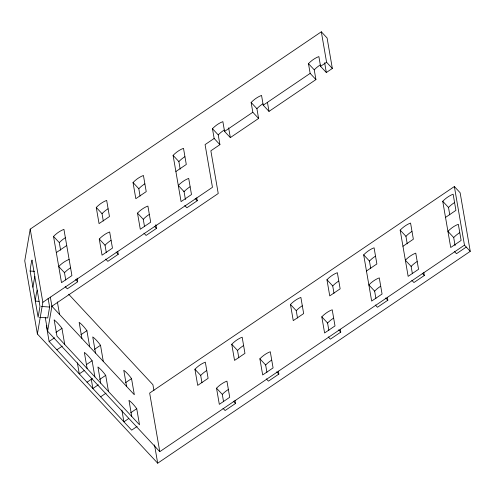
<?xml version="1.0" encoding="UTF-8"?>
<svg xmlns="http://www.w3.org/2000/svg" width="495" height="495" viewBox="0 0 495 495"><rect width="100%" height="100%" fill="white"/><g stroke="black" fill="none" stroke-linecap="round" stroke-linejoin="round"><path stroke-width="0.74" d="M159.78 451.669L47.613 331.198L51.913 306.244L218.233 193.508L210.858 150.802L219.922 144.658L214.149 138.458L212.46 128.694A16.261 7.926 -43 0 1 222.868 121.64L224.557 131.404L230.33 137.604L258.594 118.447L252.821 112.247L251.132 102.484A16.261 7.932 -43 0 1 261.546 95.424L263.229 105.194L269.002 111.394L315.928 79.584L310.155 73.384L308.465 63.626A16.261 7.926 -42.9 0 1 318.873 56.572L320.562 66.33L326.335 72.53L332.337 68.459L327.096 38.004L321.323 31.804L30.207 229.123L24.75 260.828L37.385 333.983L157.695 463.196L470.25 251.342L460.127 192.734L454.354 186.535L149.657 393.061L159.78 451.669L464.477 245.143L454.354 186.535M32.918 287.168L34.792 276.284M37.385 333.983L42.848 302.278L30.207 229.123M48.102 298.238L49.618 307.042L47.749 317.92L39.594 317.351M332.337 68.459L326.582 62.252L321.323 31.804M214.149 138.458L205.079 144.608L212.454 187.314L42.848 302.278M224.557 131.404L252.821 112.247M263.229 105.194L310.155 73.384M320.562 66.33L326.582 62.252M56.312 252.568L66.726 245.514M175.886 171.524L186.293 164.464L183.503 148.327A16.261 7.932 -43 0 0 173.089 155.374L181.077 201.601L191.485 194.541L188.7 178.404A16.261 7.926 -43 0 0 178.293 185.458L184.066 191.658A16.261 7.932 -43 0 1 190.031 186.801M77.059 278.122L77.69 281.791L67.283 288.845L65.185 286.586M117.723 251.38L118.231 254.312L107.817 261.366L105.72 259.114M155.832 224.724L156.463 228.393L146.056 235.447L143.958 233.195M196.75 197.808L197.258 200.741L186.85 207.801L184.753 205.543M55.898 332.448L61.943 328.352A16.261 4.313 55.9 0 0 54.178 320.005M137.103 426.461L131.664 430.149L49.11 341.482L54.555 337.794M56.869 349.817L62.314 346.129M80.864 334.762L86.91 330.666A16.261 4.306 55.9 0 0 79.151 322.332L81.941 338.475M94.458 349.371L100.51 345.275L103.294 361.412M86.662 364.431L92.101 360.744A16.261 4.306 55.9 0 0 84.348 352.409L87.132 368.552M84.113 370.6L79.274 373.88L77.375 362.872M87.033 382.214L92.472 378.526M99.656 379.448L105.701 375.352A16.261 4.313 55.9 0 0 97.942 367.012L100.733 383.161M98.313 384.801L92.874 388.488L91.222 378.947M100.633 396.817L106.072 393.129M125.495 382.703L131.54 378.607A16.267 4.313 55.9 0 0 123.781 370.266L126.572 386.416M130.686 412.781L136.738 408.684A16.267 4.313 55.9 0 0 128.972 400.344L131.763 416.493M128.743 418.541L123.905 421.82L121.875 410.077M366.461 271L376.874 263.946L374.084 247.803A16.261 7.926 -43 0 0 363.677 254.857L371.658 301.078L382.066 294.024L379.281 277.881A16.261 7.926 -43 0 0 368.868 284.934L374.641 291.134L375.909 298.473M402.949 246.269L413.356 239.215L410.572 223.072A16.261 7.926 -43 0 0 400.164 230.126L408.146 276.346L418.553 269.292L415.763 253.149A16.261 7.926 -43 0 0 405.356 260.203L411.128 266.403L412.397 273.741M445.519 217.416L455.926 210.356L453.135 194.219A16.261 7.926 -43 0 0 442.734 201.273L450.716 247.494L461.123 240.434L458.333 224.297A16.261 7.926 -43 0 0 447.925 231.351L453.698 237.551L455.091 245.619M234.989 400.548L235.496 403.481L225.089 410.534L222.991 408.282M278.345 371.157L278.852 374.096L268.438 381.15L266.341 378.898M340.269 329.187L340.777 332.12L330.369 339.174L328.272 336.922M387.331 297.285L387.839 300.218L377.431 307.277L375.334 305.019M423.819 272.553L424.326 275.492L413.919 282.546L411.821 280.288M466.284 247.048L456.483 253.694L454.385 251.435M32.002 260.153A16.261 2.555 -86 0 0 30.133 271.031L34.576 271.34M39.031 301.362L35.324 301.102A16.261 2.555 -86 0 1 37.199 290.231M41.469 306.467L49.618 307.042M442.728 201.273L448.501 207.473L449.769 214.811M308.465 63.626L314.238 69.826L315.928 79.584M464.477 245.143L470.25 251.342M400.164 230.126L405.937 236.325L407.23 243.843M422.229 273.234L424.326 275.492M251.132 102.484L256.905 108.683L258.594 118.447M363.677 254.857L369.449 261.057L370.749 268.575M385.741 297.965L387.839 300.218M212.46 128.694L218.233 134.894L219.922 144.658M326.954 279.749L329.744 295.886L340.152 288.833L337.361 272.689A16.261 7.932 -43 0 0 326.954 279.743L332.727 285.949L333.995 293.281M338.679 329.868L340.777 332.12M173.095 155.381L178.868 161.58L180.174 169.154M321.806 316.831L324.596 332.974L335.004 325.92L332.213 309.777A16.261 7.932 -43 0 0 321.806 316.831L327.579 323.031L328.847 330.369M195.16 198.489L197.258 200.741M290.466 304.481L293.257 320.618L303.664 313.564L300.873 297.421A16.261 7.932 -43 0 0 290.466 304.474L296.239 310.681L297.507 318.013M133.031 182.537L135.822 198.674L146.229 191.621L143.439 175.478A16.261 7.926 -43 0 0 133.031 182.531L138.804 188.737L140.073 196.07M154.892 226.704L156.463 228.393M137.499 213.11L140.283 229.247L150.69 222.193L147.906 206.056A16.261 7.932 -43 0 0 137.492 213.11L143.265 219.31L144.534 226.648M276.748 371.838L278.852 374.096M259.881 358.807L262.672 374.95L273.079 367.896L270.289 351.753A16.261 7.926 -43 0 0 259.881 358.807L265.654 365.007L266.923 372.345M231.759 344.272L234.55 360.41L244.957 353.356L242.166 337.213A16.261 7.932 -43 0 0 231.759 344.272L237.532 350.472L238.8 357.805M96.259 207.461L99.05 223.604L109.457 216.544L106.666 200.407A16.261 7.926 -43 0 0 96.265 207.461L102.032 213.661L103.3 220.999M116.127 252.06L118.231 254.312M99.26 239.023L102.044 255.166L112.458 248.113L109.667 231.969A16.261 7.926 -43 0 0 99.26 239.029L105.033 245.223L106.301 252.561M233.399 401.222L235.496 403.481M216.525 388.191L219.316 404.335L229.723 397.281L226.939 381.138A16.261 7.926 -43 0 0 216.532 388.191L222.298 394.391L223.567 401.73M194.925 369.239L197.709 385.382L208.117 378.329L205.332 362.185A16.267 7.926 -43 0 0 194.925 369.239L200.692 375.439L201.96 382.777M53.528 236.424L61.51 282.645L71.917 275.591L63.935 229.371A16.267 7.926 -43 0 0 53.528 236.424L59.301 242.624L60.607 250.198M75.593 279.533L77.69 281.791M68.675 294.234L152.918 384.714L153.92 390.536M51.777 306.083L134.324 394.744L131.54 378.607M324.646 62.766L326.335 72.53M267.442 102.378L269.002 111.394M228.641 127.84L230.33 137.604M183.973 191.132L185.421 199.528M154.533 444.912L157.695 463.196M136.738 408.684L139.522 424.821L56.974 336.161L54.184 320.018M105.701 375.352L108.492 391.489M95.535 353.084L92.751 336.94A16.261 4.313 55.9 0 1 100.51 345.269M86.91 330.666L89.694 346.809M92.101 360.744L94.892 376.887M64.406 272.176L65.761 280.04M57.383 301.938L59.536 314.412M61.943 328.352L64.734 344.489M50.335 297.099L51.913 306.244M45.249 317.481L47.613 331.198M46.326 325.345L49.11 341.482M32.002 260.147L39.984 306.362L38.115 317.246L30.127 271.025M314.238 69.826A16.261 7.926 -43 0 1 320.209 64.969M218.233 134.9A16.261 7.926 -43 0 1 224.204 130.043M256.905 108.683A16.261 7.932 -43 0 1 262.876 103.826M46.326 325.351A16.261 4.306 55.9 0 1 46.907 325.79M200.692 375.439A16.267 7.926 -43 0 1 206.662 370.582M237.532 350.472A16.261 7.926 -43 0 1 243.503 345.615M296.239 310.681A16.261 7.926 -43 0 1 302.21 305.823M332.727 285.949A16.261 7.926 -43 0 1 338.698 281.092M369.449 261.057A16.261 7.926 -43 0 1 375.42 256.2M405.931 236.325A16.261 7.926 -43 0 1 411.902 231.468M448.501 207.473A16.261 7.926 -43 0 1 454.472 202.616M222.298 394.391A16.261 7.926 -43 0 1 228.269 389.534M265.654 365.007A16.261 7.926 -43 0 1 271.625 360.15M327.579 323.031A16.261 7.926 -43 0 1 333.55 318.174M374.641 291.134A16.261 7.932 -43 0 1 380.612 286.277M411.128 266.403A16.261 7.926 -43 0 1 417.099 261.546M453.698 237.551A16.261 7.926 -43 0 1 459.669 232.693M59.301 242.624A16.267 7.932 -43 0 1 65.272 237.767M69.133 259.442A16.261 7.932 -43 0 0 58.719 266.502L64.492 272.702A16.261 7.932 -43 0 1 70.463 267.844M102.032 213.661A16.261 7.926 -43 0 1 108.003 208.81M138.804 188.731A16.261 7.932 -43 0 1 144.775 183.874M178.868 161.58A16.261 7.932 -43 0 1 184.839 156.723M105.027 245.223A16.261 7.932 -43 0 1 111.004 240.366M143.272 219.31A16.261 7.926 -43 0 1 149.236 214.453"/></g></svg>
